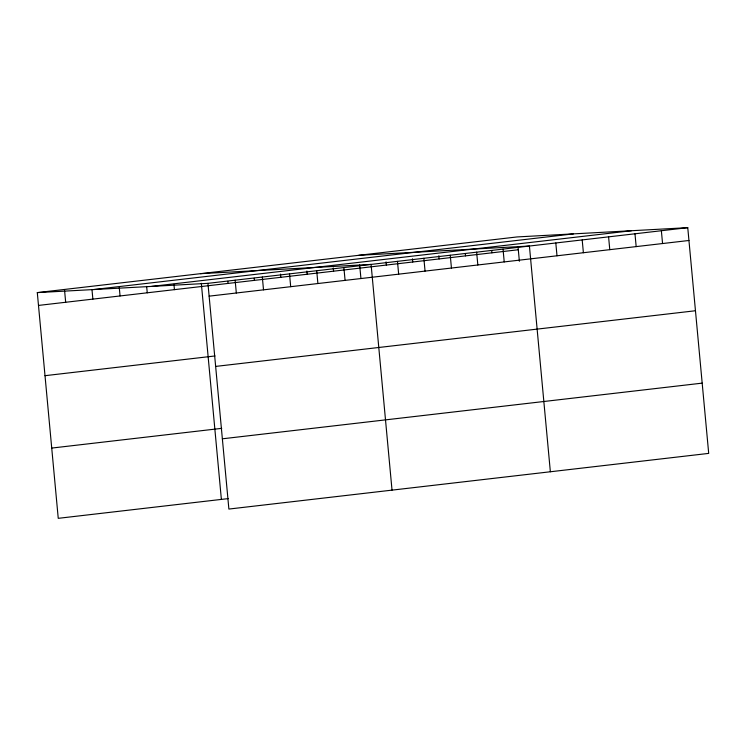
<?xml version="1.0" encoding="UTF-8"?>
<svg xmlns="http://www.w3.org/2000/svg" width="746" height="746" viewBox="0 0 746 746"><rect width="100%" height="100%" fill="white"/><g stroke="black" fill="none" stroke-linecap="round" stroke-linejoin="round"><path stroke-width="1.12" d="M37.3 292.609L517.118 236.939L687.756 227.67L708.7 453.391L228.882 509.061L207.938 283.34L37.3 292.609L58.244 518.33L228.267 498.608M93.614 289.551L573.432 233.88M151.634 286.399L631.452 230.728M207.938 283.34L687.756 227.67M38.494 305.422L518.302 249.751M209.132 296.153L688.95 240.482M45.002 375.686L215.025 355.954M215.65 366.417L695.468 310.746M51.726 448.076L221.749 428.344M222.364 438.807L702.182 383.136M358.779 255.309L529.418 246.04L550.362 471.761M200.441 273.679L371.079 264.41L392.023 490.131M661.366 230.728L662.56 243.541M634.977 233.787L636.17 246.609M608.587 236.855L609.78 249.668M582.197 239.914L583.391 252.726M555.807 242.972L557.001 255.794M518.106 247.616L519.375 261.268M503.028 249.099L504.221 261.911M491.717 250.675L491.912 252.819M476.638 252.157L477.832 264.979M465.327 253.743L465.523 255.878M450.248 255.225L451.442 268.038M438.844 255.738L439.133 258.937M423.859 258.284L425.052 271.106M412.454 258.797L412.743 262.005M397.469 261.342L398.662 274.164M386.055 261.855L386.353 265.063M359.665 264.923L360.924 278.491M343.887 267.562L345.081 280.384M333.275 267.982L333.574 271.19M316.705 270.714L317.889 283.536M306.886 271.04L307.184 274.248M289.513 273.875L290.698 286.688M280.496 274.108L280.794 277.307M262.322 277.027L263.515 289.849M254.209 278.239L254.405 280.375M235.13 280.179L236.323 293.001M227.819 281.298L228.015 283.433M201.327 283.293L221.376 499.41M173.939 284.31L174.433 289.653M146.654 286.399L147.251 292.805M119.267 287.415L120.059 295.957M91.972 289.504L92.868 299.118M64.585 290.52L65.676 302.27"/></g></svg>
